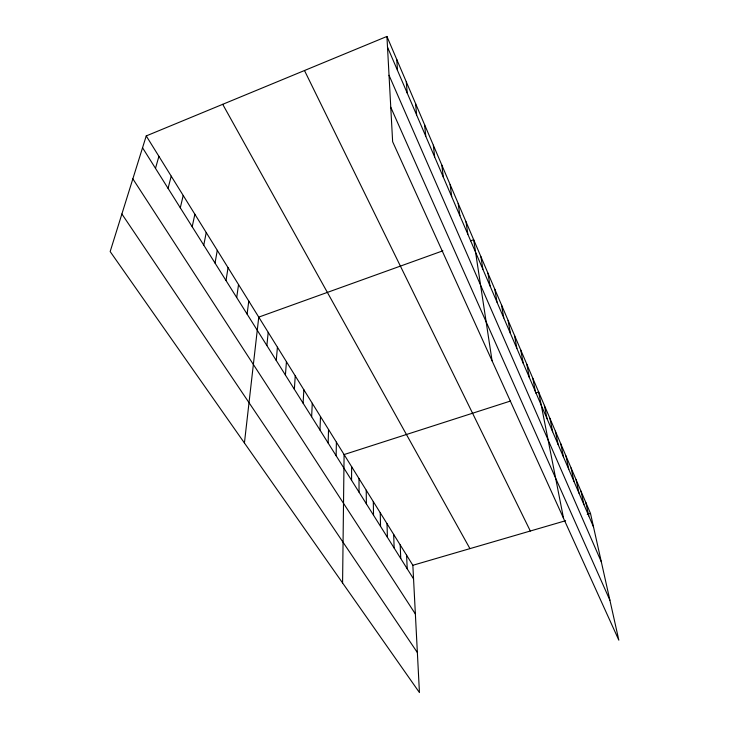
<?xml version="1.0" encoding="UTF-8"?>
<svg xmlns="http://www.w3.org/2000/svg" width="729" height="729" viewBox="0 0 729 729"><rect width="100%" height="100%" fill="white"/><g stroke="black" fill="none" stroke-linecap="round" stroke-linejoin="round"><path stroke-width="1.09" d="M351.569 480.293L351.633 466.688M342.575 582.945L344.097 454.559L510.546 401.014M336.124 455.716L336.397 442.157M328.15 443.022L328.533 429.49M319.985 430.037L320.487 416.532M311.638 416.76L312.267 403.292M303.1 403.173L303.856 389.742M294.361 389.268L295.245 375.891M285.413 375.034L286.442 361.712M276.255 360.463L277.43 347.195M266.869 345.546L268.208 332.333M244.425 443.004L258.759 317.115L442.868 250.812M247.104 314.099L248.78 301.05M236.697 297.532L238.547 284.574M226.008 280.528L228.049 267.671M215.037 263.078L217.278 250.329M203.765 245.154L206.225 232.524M192.192 226.737L194.871 214.244M180.3 207.811L183.207 195.463M168.062 188.355L171.224 176.163M155.487 168.344L158.913 156.325M146.237 135.922L110.17 251.56L419.439 692.55L412.851 565.285L146.237 135.922L386.926 36.45L590.499 513.453L618.83 640.171L392.639 141.699L386.926 36.45M470.588 240.825L473.677 239.713L492.066 360.819M535.523 392.977L538.649 391.974L563.544 518.337M412.851 565.285L565.604 520.716M587.246 514.41L590.499 513.453M121.889 213.989L417.371 652.564M132.851 178.851L415.375 614.009M142.547 147.759L413.553 578.899M222.71 104.32L469.941 548.627M304.485 70.522L530.32 531.013M390.771 107.272L609.9 600.24M389.031 75.278L601.316 561.831M387.5 47.13L593.515 526.958M585.788 502.427L588.777 515.922M580.986 491.164L583.938 504.659M576.083 479.673L578.999 493.15M571.071 467.936L573.96 481.404M565.959 455.944L568.802 469.394M560.729 443.706L563.535 457.129M555.389 431.194L558.159 444.599M549.93 418.41L552.655 431.778M544.353 405.333L547.032 418.674M532.817 378.305L535.387 391.564M526.857 364.327L529.363 377.531M520.743 350.02L523.194 363.17M514.501 335.376L516.879 348.462M508.095 320.377L510.409 333.399M501.543 305.023L503.785 317.962M494.836 289.295L496.996 302.152M487.956 273.175L490.034 285.941M480.903 256.654L482.899 269.32M466.031 221.807L467.836 234.237M458.186 203.418L459.881 215.711M450.121 184.537L451.716 196.675M441.838 165.128L443.314 177.101M433.327 145.18L434.666 156.981M424.57 124.668L425.782 136.277M415.566 103.564L416.633 114.963M406.299 81.839L407.21 93.02M396.758 59.477L397.505 70.421M406.582 555.188L407.219 568.811M400.194 544.891L400.75 558.523M393.669 534.393L394.152 548.026M387.017 523.677L387.418 537.319M380.228 512.742L380.547 526.384M373.303 501.588L373.53 515.221M366.231 490.198L366.368 503.821M359.005 478.57L359.051 492.184"/></g></svg>
